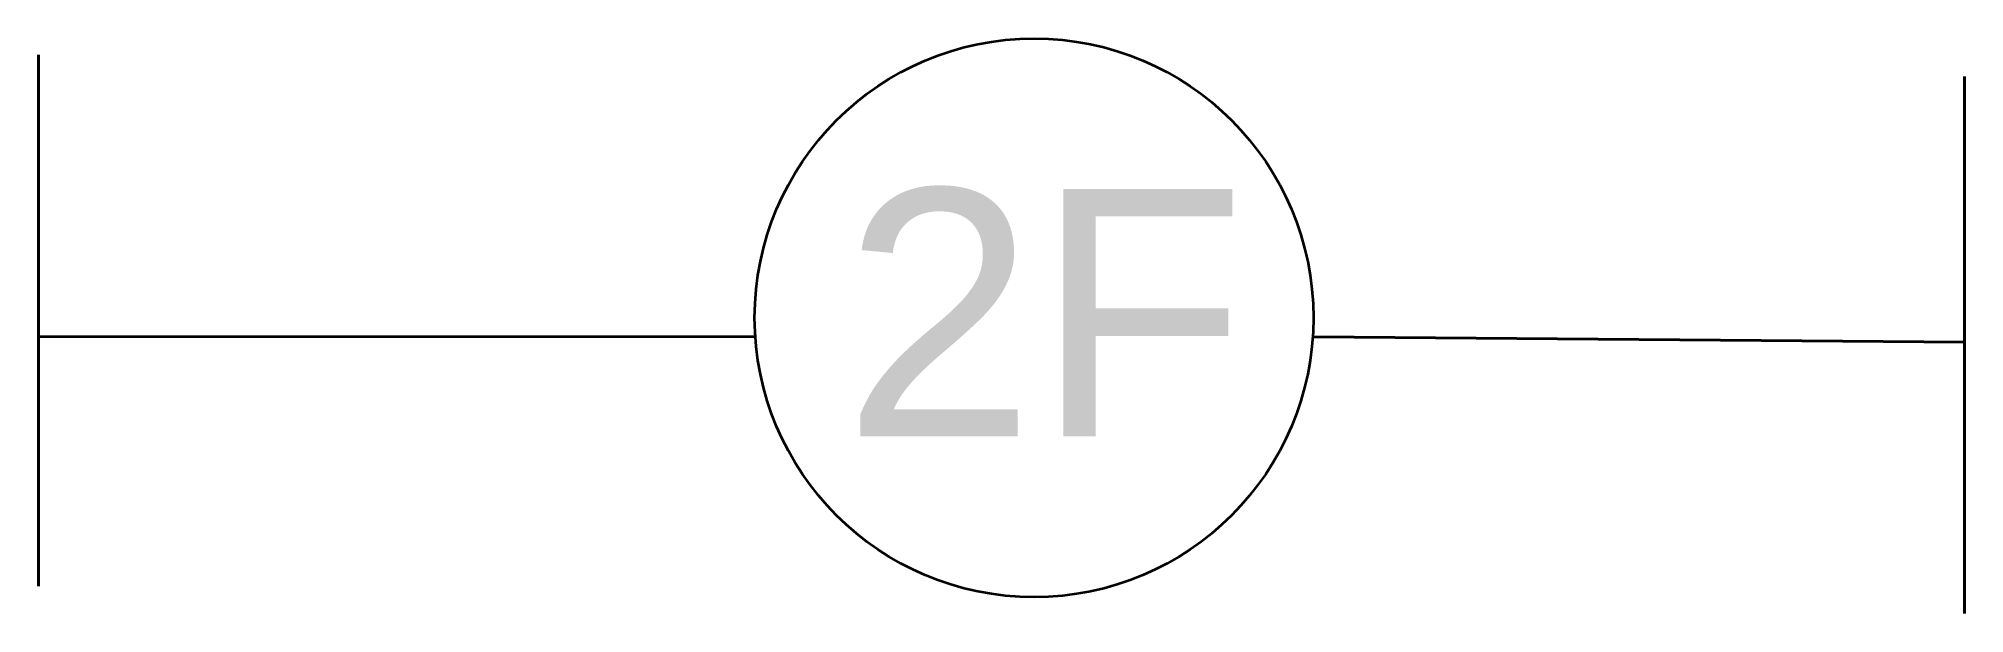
# Model space of a CAD drawing. Header units: millimetres. Extents: x -2254 to 0, y -317 to 356.
import ezdxf

# ---------------------------------------------------------------- set-up
doc = ezdxf.new("R2010")
doc.units = ezdxf.units.MM
doc.header["$MEASUREMENT"] = 0
doc.layers.add('PDF_Geometry', color=7, linetype='Continuous', true_color=0xfd8379)
doc.layers.add('PDF_Text', color=7, linetype='Continuous')
doc.styles.add('PDF TimesNewRomanPSMT', font='arial.ttf')

msp = doc.modelspace()

# ---------------------------------------------------------------- linework, layer by layer
at = {"layer": 'PDF_Geometry', "color": 1, "lineweight": 40}
for points in [[(-2254.2, -285.7), (-2254.2, 336.5)], [(0, -317.5), (0, 311.1)], [(-762, 6.3), (0, 0)]]:
    msp.add_lwpolyline(points, dxfattribs=at)
at = {"layer": 'PDF_Geometry', "color": 1, "lineweight": 35}
msp.add_lwpolyline([(-1416, 6.3), (-2254.2, 6.3)], dxfattribs=at)
msp.add_circle((-1089, 28.6), 327, dxfattribs=at)

# ---------------------------------------------------------------- texts
at = {"layer": 'PDF_Text', "color": 1, "insert": (-1312.6, 34.7), "char_height": 289.41, "attachment_point": 4, "style": 'PDF TimesNewRomanPSMT'}
msp.add_mtext('2F', dxfattribs=at)

doc.saveas('drawing.dxf')
